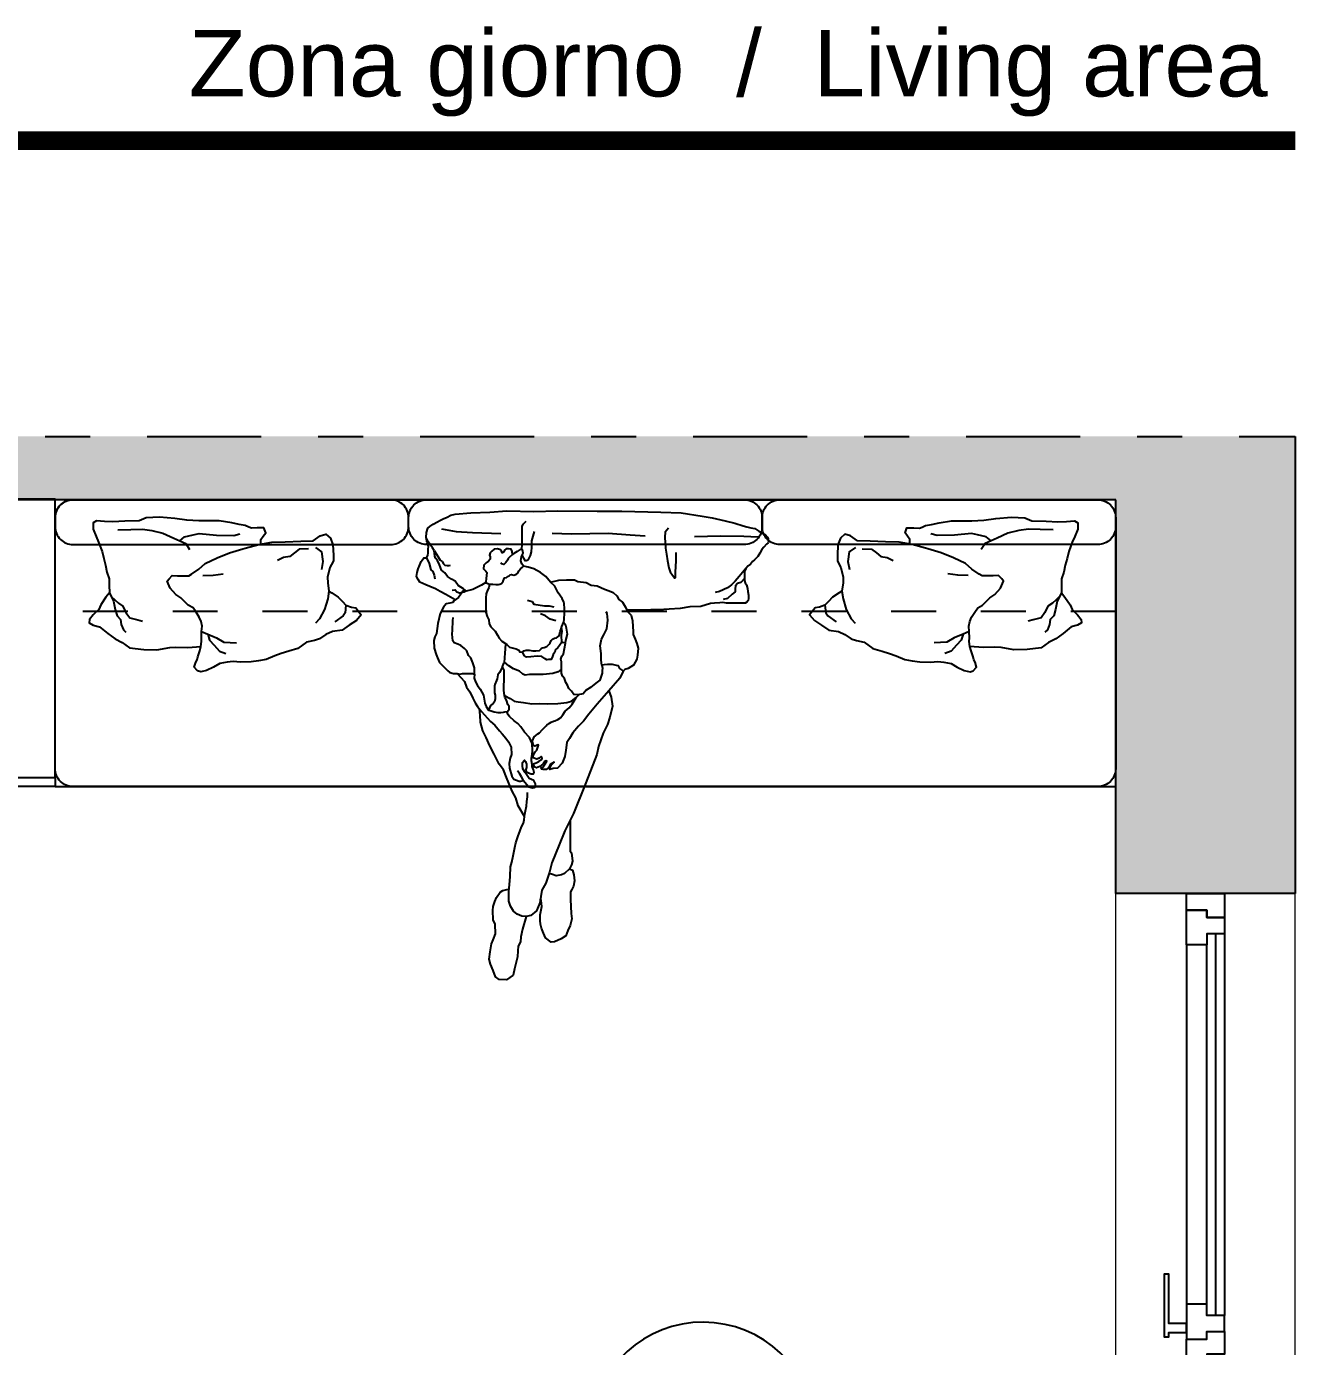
# Model space of a CAD drawing. Header units: millimetres. Extents: x 1068 to 1078.5, y 83.7 to 91.1.
# Drawn here: x 1075.682 to 1078.528, y 87.925 to 90.866 of the extents above; entities that cross this region are included whole.
import ezdxf

# ---------------------------------------------------------------- set-up
doc = ezdxf.new("R2010")
doc.units = ezdxf.units.MM
doc.linetypes.add('TRATTEGGIATA2', pattern=[9.525, 6.35, -3.175])
doc.linetypes.add('TRATTOPUNTOX2', pattern=[50.8, 25.4, -12.7, 0, -12.7])
for name, color, linetype in [('Archweb - blocchi dwg gratis', 2, 'Continuous'), ('ARREDI attrezzature - furniture', 175, 'Continuous'), ('MURATURA sezioni - wall sections', 7, 'Continuous')]:
    doc.layers.add(name, color=color, linetype=linetype)
doc.layers.add('MURATURA tratteggi - hatch walls', color=7, linetype='Continuous', lineweight=40, true_color=0xa8a8a8)
doc.layers.add('PROIEZIONI - projections', color=145, linetype='Continuous', lineweight=13)
doc.layers.add('www.archweb.com', color=2, linetype='Continuous', lineweight=5)
doc.layers.add('VETRATE sezioni - windows sections', color=7, linetype='Continuous', true_color=0x4d79ff)
doc.styles.get("Standard").update_dxf_attribs({"font": 'arial.ttf'})

# ---------------------------------------------------------------- blocks, each defined once
blk = doc.blocks.new('Cuscini')
at = {"layer": 'ARREDI attrezzature - furniture'}
for points in [[(2686.8833, 287.3603), (2686.8833, 287.371), (2686.8886, 287.378), (2686.8942, 287.3855), (2686.89, 287.3966), (2686.8749, 287.3971), (2686.862, 287.3962), (2686.8562, 287.398), (2686.8483, 287.402), (2686.835, 287.4042), (2686.8182, 287.4082), (2686.7903, 287.4121), (2686.7734, 287.4121), (2686.7451, 287.4126), (2686.7184, 287.4142), (2686.6918, 287.4178), (2686.6574, 287.4203), (2686.6274, 287.4192), (2686.6121, 287.4125), (2686.5799, 287.4114), (2686.5536, 287.41), (2686.5347, 287.4111), (2686.5169, 287.4122), (2686.5094, 287.4078), (2686.5094, 287.3939), (2686.5161, 287.3775), (2686.5219, 287.3648), (2686.5297, 287.3443), (2686.5333, 287.3284), (2686.5372, 287.314), (2686.5405, 287.2982), (2686.5456, 287.2831), (2686.5456, 287.2693), (2686.5459, 287.2518), (2686.5383, 287.2423), (2686.5267, 287.2251), (2686.522, 287.2148), (2686.51, 287.2034), (2686.5017, 287.1926), (2686.5008, 287.1851), (2686.51, 287.1801), (2686.5242, 287.1762), (2686.5421, 287.1618), (2686.5586, 287.1498), (2686.5746, 287.1418), (2686.591, 287.1294), (2686.6222, 287.1258), (2686.6515, 287.1254), (2686.6804, 287.1302), (2686.6942, 287.1311), (2686.7204, 287.1302), (2686.7498, 287.1322)], [(2686.5643, 287.3926), (2686.5935, 287.3934), (2686.6194, 287.3942), (2686.6404, 287.3912), (2686.6651, 287.385), (2686.6892, 287.3741), (2686.7158, 287.362), (2686.7245, 287.3483)], [(2687.0322, 287.2746), (2687.0348, 287.2561), (2687.0412, 287.2518), (2687.0554, 287.2424), (2687.0649, 287.2329), (2687.0727, 287.2243), (2687.0847, 287.22), (2687.0946, 287.2183), (2687.1067, 287.2032), (2687.0959, 287.1907), (2687.08, 287.1804), (2687.064, 287.1692), (2687.0425, 287.1658), (2687.0279, 287.1589), (2687.0141, 287.1499), (2687.0025, 287.146), (2686.9848, 287.1425), (2686.9659, 287.1279), (2686.9452, 287.1219), (2686.9285, 287.1172), (2686.9142, 287.112), (2686.8949, 287.1038), (2686.8781, 287.1004), (2686.8613, 287.0982), (2686.8376, 287.0978), (2686.8213, 287.0995), (2686.8079, 287.0974), (2686.7916, 287.0944), (2686.7778, 287.0866), (2686.7623, 287.0793), (2686.7494, 287.0759), (2686.7421, 287.0784), (2686.7347, 287.0866), (2686.7382, 287.0978), (2686.7412, 287.103), (2686.7425, 287.1098), (2686.7472, 287.1228), (2686.7498, 287.1322), (2686.7511, 287.1438), (2686.7507, 287.152), (2686.7511, 287.1662), (2686.7524, 287.1778), (2686.7502, 287.1882), (2686.7459, 287.1976), (2686.739, 287.2088), (2686.7322, 287.2183), (2686.7214, 287.2247), (2686.705, 287.2406), (2686.6938, 287.2484), (2686.6814, 287.2622), (2686.6749, 287.2781), (2686.6788, 287.2832), (2686.6857, 287.2906), (2686.6977, 287.2897), (2686.7124, 287.2901), (2686.7227, 287.2901), (2686.7287, 287.294), (2686.7451, 287.3048), (2686.7593, 287.3172), (2686.786, 287.3297), (2686.8135, 287.3409), (2686.8432, 287.3499), (2686.8484, 287.3512), (2686.8785, 287.3594), (2686.9074, 287.3646), (2686.9375, 287.3654), (2686.9719, 287.3671), (2686.9999, 287.3676), (2687.0154, 287.3788), (2687.0279, 287.3826), (2687.0382, 287.3736), (2687.0438, 287.359), (2687.0447, 287.3357), (2687.0447, 287.3237), (2687.0408, 287.3155), (2687.0369, 287.3086), (2687.0318, 287.2871), (2687.0322, 287.2746)], [(2686.7025, 287.368), (2686.7133, 287.3766), (2686.7327, 287.3814), (2686.746, 287.3846), (2686.7843, 287.3808), (2686.8227, 287.3795), (2686.8365, 287.3834)], [(2686.9896, 287.3499), (2686.9687, 287.3493), (2686.9578, 287.3409), (2686.9478, 287.3331), (2686.9338, 287.3311), (2686.9206, 287.3238)], [(2687.0048, 287.3531), (2687.0186, 287.3433), (2687.0213, 287.3222), (2687.0181, 287.3037)], [(2686.7537, 287.2905), (2686.7767, 287.2911), (2686.7991, 287.2946)], [(2686.5459, 287.2518), (2686.555, 287.2333), (2686.5587, 287.2146), (2686.5629, 287.2007), (2686.5708, 287.1924), (2686.5722, 287.1813), (2686.5772, 287.1694), (2686.5828, 287.1646)], [(2686.5494, 287.2447), (2686.5584, 287.2361), (2686.5658, 287.229), (2686.5758, 287.2223), (2686.5827, 287.2082), (2686.5911, 287.1965), (2686.6091, 287.1916), (2686.6198, 287.1887)], [(2687.0348, 287.2561), (2687.0322, 287.239), (2687.0251, 287.215), (2687.0139, 287.1944), (2687.005, 287.1844)], [(2687.0727, 287.2243), (2687.0707, 287.2077), (2687.0662, 287.2005), (2687.0476, 287.1876)], [(2686.7511, 287.1662), (2686.7649, 287.1603), (2686.7689, 287.1465), (2686.7792, 287.1355), (2686.7913, 287.1224), (2686.8053, 287.1172)], [(2686.7649, 287.1603), (2686.7846, 287.1518), (2686.8011, 287.1424), (2686.8292, 287.1404)]]:
    blk.add_lwpolyline(points, dxfattribs=at)
blk = doc.blocks.new('Cuscino')
at = {"layer": 'ARREDI attrezzature - furniture'}
for points in [[(2707.0485, 285.5419), (2707.0601, 285.5628), (2707.067, 285.5752), (2707.0731, 285.5857), (2707.0781, 285.5989), (2707.0819, 285.6075), (2707.0874, 285.621), (2707.0935, 285.6249), (2707.1007, 285.6282), (2707.1095, 285.6271), (2707.1172, 285.6243), (2707.1266, 285.621), (2707.134, 285.6177), (2707.1371, 285.6158), (2707.1421, 285.6116), (2707.1423, 285.6058), (2707.147, 285.6031), (2707.1534, 285.6023), (2707.1605, 285.602), (2707.1677, 285.6017), (2707.1754, 285.6045), (2707.187, 285.6064), (2707.1983, 285.6061), (2707.2082, 285.6034), (2707.2116, 285.5989), (2707.2173, 285.5912), (2707.2218, 285.5816), (2707.2251, 285.5766), (2707.2289, 285.5686), (2707.2328, 285.5601), (2707.2372, 285.5521), (2707.2391, 285.5424), (2707.2422, 285.5073), (2707.2439, 285.4651), (2707.2466, 285.4271), (2707.2455, 285.3666), (2707.2469, 285.314), (2707.2457, 285.226), (2707.2462, 285.1712), (2707.2435, 285.0842), (2707.2422, 285.0387), (2707.2351, 284.9923), (2707.2307, 284.9696), (2707.2241, 284.9412), (2707.2191, 284.9192), (2707.213, 284.9007), (2707.2108, 284.8927), (2707.2089, 284.8839), (2707.2072, 284.8745), (2707.2011, 284.8662), (2707.1942, 284.8521), (2707.1881, 284.8465), (2707.1845, 284.8452), (2707.179, 284.8446), (2707.1751, 284.8454), (2707.1726, 284.849), (2707.166, 284.8548), (2707.1602, 284.8595), (2707.1527, 284.8634), (2707.1447, 284.8684), (2707.1378, 284.8758), (2707.1336, 284.8803), (2707.1281, 284.8847), (2707.1242, 284.8894), (2707.1184, 284.8949), (2707.1115, 284.8977), (2707.1001, 284.8977), (2707.0916, 284.8977), (2707.086, 284.8963), (2707.0816, 284.8933), (2707.0736, 284.8908), (2707.0669, 284.8902), (2707.0589, 284.8891), (2707.0517, 284.8891), (2707.047, 284.8899), (2707.0429, 284.8924), (2707.0409, 284.8966), (2707.0407, 284.9013), (2707.0407, 284.917), (2707.0407, 284.9217), (2707.0409, 284.9375), (2707.0426, 284.9461), (2707.0414, 284.953), (2707.041, 284.9646), (2707.0403, 284.9734), (2707.0335, 284.995), (2707.0326, 285.0194), (2707.0293, 285.041), (2707.0279, 285.0653), (2707.026, 285.0899), (2707.026, 285.1062), (2707.0252, 285.1596)], [(2707.1423, 285.6058), (2707.1295, 285.5999), (2707.1153, 285.5967), (2707.1116, 285.5918), (2707.1037, 285.5888), (2707.095, 285.5872)], [(2707.1584, 285.5888), (2707.1643, 285.5925), (2707.1768, 285.6017), (2707.187, 285.6064)], [(2707.0701, 285.5486), (2707.0709, 285.5424), (2707.0663, 285.5384), (2707.0643, 285.5327), (2707.0661, 285.5212), (2707.0695, 285.5193), (2707.0729, 285.5234), (2707.0806, 285.5356), (2707.0903, 285.5424), (2707.0946, 285.5501), (2707.1003, 285.5591), (2707.1088, 285.565), (2707.1147, 285.5725), (2707.1261, 285.5769), (2707.1362, 285.5817), (2707.1414, 285.5858), (2707.1457, 285.5875), (2707.1584, 285.5888)], [(2707.1584, 285.5888), (2707.1445, 285.5798), (2707.1365, 285.5752), (2707.1336, 285.5713), (2707.1289, 285.5681), (2707.1258, 285.5649), (2707.1246, 285.5599), (2707.1248, 285.5556), (2707.1253, 285.5526)], [(2707.2064, 285.5727), (2707.2008, 285.5398), (2707.1981, 285.5038), (2707.1965, 285.4401)], [(2707.1346, 285.3855), (2707.1477, 285.3931)], [(2707.1601, 285.3935), (2707.1733, 285.3933), (2707.186, 285.3931), (2707.1973, 285.3931), (2707.2059, 285.3931), (2707.2116, 285.3928), (2707.217, 285.3905), (2707.2236, 285.3843)], [(2707.2007, 285.3663), (2707.1798, 285.3718), (2707.166, 285.3721), (2707.1553, 285.3727), (2707.1474, 285.3752), (2707.141, 285.3779), (2707.1367, 285.3806), (2707.1346, 285.3855)], [(2707.1905, 285.1188), (2707.1927, 285.1522), (2707.1964, 285.2017), (2707.1945, 285.2827), (2707.1959, 285.3259)], [(2707.2081, 285.0673), (2707.1994, 285.0746), (2707.1878, 285.0754), (2707.1631, 285.0739), (2707.1501, 285.0712), (2707.1353, 285.0695), (2707.1195, 285.0663), (2707.1107, 285.0632), (2707.1031, 285.0582), (2707.0967, 285.053), (2707.0983, 285.0516), (2707.1028, 285.0513), (2707.1087, 285.0513), (2707.1239, 285.0504), (2707.1337, 285.0502), (2707.1535, 285.0502)], [(2707.1879, 284.8682), (2707.1896, 284.8996), (2707.1901, 284.9514), (2707.1884, 285.009)], [(2707.0959, 284.8977), (2707.0873, 284.9062), (2707.0851, 284.9131), (2707.0794, 284.9176), (2707.073, 284.9187), (2707.0662, 284.9187), (2707.061, 284.9254), (2707.0516, 284.9358), (2707.0489, 284.9456)], [(2707.1184, 284.8949), (2707.1001, 284.9093), (2707.0896, 284.9188), (2707.082, 284.9269), (2707.0754, 284.9354), (2707.0671, 284.9534), (2707.0647, 284.9632)]]:
    blk.add_lwpolyline(points, dxfattribs=at)
blk = doc.blocks.new('Persona divano')
at = {"layer": 'ARREDI attrezzature - furniture'}
for points in [[(1299.7771, 1828.4445), (1299.7708, 1828.4542), (1299.7613, 1828.4736), (1299.7576, 1828.4884), (1299.7576, 1828.4958), (1299.7509, 1828.5006), (1299.7435, 1828.5061), (1299.7361, 1828.5158), (1299.7325, 1828.5185), (1299.7309, 1828.5254), (1299.729, 1828.533), (1299.7216, 1828.5394), (1299.7081, 1828.5462), (1299.6854, 1828.5517), (1299.6635, 1828.5546), (1299.6559, 1828.5581), (1299.6473, 1828.5604), (1299.6303, 1828.5599), (1299.6162, 1828.5555), (1299.6088, 1828.5525), (1299.5988, 1828.5479), (1299.5934, 1828.543), (1299.5881, 1828.5375), (1299.5802, 1828.5296), (1299.5765, 1828.5247), (1299.5742, 1828.5167), (1299.574, 1828.5084), (1299.5728, 1828.5028), (1299.574, 1828.497), (1299.5744, 1828.4907), (1299.5744, 1828.4832), (1299.5738, 1828.4746), (1299.5728, 1828.4702), (1299.5635, 1828.4709), (1299.5556, 1828.4679), (1299.5477, 1828.4635), (1299.5393, 1828.4572), (1299.526, 1828.4502), (1299.508, 1828.4469), (1299.5006, 1828.4438), (1299.4924, 1828.4392), (1299.4906, 1828.4329), (1299.4887, 1828.4263), (1299.4875, 1828.4184), (1299.487, 1828.4114), (1299.4878, 1828.4058), (1299.4887, 1828.4023), (1299.4896, 1828.3965), (1299.4947, 1828.3932), (1299.5008, 1828.393), (1299.5052, 1828.396), (1299.5146, 1828.3991), (1299.5211, 1828.4023), (1299.5297, 1828.4037), (1299.5379, 1828.4051), (1299.5467, 1828.4047), (1299.5589, 1828.4042), (1299.5673, 1828.4037), (1299.5817, 1828.4042), (1299.5892, 1828.4077), (1299.5969, 1828.4049), (1299.5995, 1828.4035), (1299.6081, 1828.4026), (1299.62, 1828.4016), (1299.6284, 1828.4012), (1299.6407, 1828.4006)], [(1299.574, 1828.5084), (1299.5564, 1828.4923), (1299.5433, 1828.4879), (1299.5332, 1828.4805), (1299.5192, 1828.4739), (1299.5089, 1828.4684), (1299.5008, 1828.4637), (1299.4894, 1828.4548), (1299.467, 1828.4346), (1299.4587, 1828.425), (1299.4463, 1828.4144), (1299.4398, 1828.4088), (1299.4297, 1828.4), (1299.4218, 1828.3945), (1299.41, 1828.3884), (1299.3938, 1828.3874), (1299.3855, 1828.3904), (1299.3736, 1828.3927), (1299.3635, 1828.3924), (1299.3456, 1828.3869), (1299.3385, 1828.3825), (1299.3341, 1828.3707), (1299.334, 1828.3669), (1299.3361, 1828.3606), (1299.3277, 1828.354), (1299.3217, 1828.3488), (1299.3198, 1828.3409), (1299.3199, 1828.3366), (1299.3234, 1828.3344), (1299.3283, 1828.3339), (1299.3356, 1828.338), (1299.3403, 1828.3485), (1299.3469, 1828.353), (1299.3536, 1828.3576), (1299.3615, 1828.3621), (1299.3686, 1828.3633), (1299.3758, 1828.3635), (1299.3807, 1828.3591), (1299.3784, 1828.3564), (1299.3724, 1828.3546), (1299.3698, 1828.3543), (1299.3648, 1828.3543), (1299.3602, 1828.356), (1299.3558, 1828.3548), (1299.3526, 1828.3497), (1299.3509, 1828.3437), (1299.3506, 1828.3387), (1299.3536, 1828.3373), (1299.3597, 1828.3384), (1299.3673, 1828.3415), (1299.3714, 1828.3415), (1299.3798, 1828.3431), (1299.3858, 1828.3429), (1299.3936, 1828.3418), (1299.4016, 1828.3411), (1299.4185, 1828.342), (1299.4319, 1828.3477), (1299.4432, 1828.3591), (1299.4553, 1828.3668), (1299.4631, 1828.3737), (1299.4689, 1828.3821), (1299.4783, 1828.3924), (1299.482, 1828.3952), (1299.4894, 1828.3981)], [(1299.5728, 1828.4702), (1299.5865, 1828.4704), (1299.5982, 1828.474), (1299.6091, 1828.4783), (1299.6143, 1828.4832), (1299.6243, 1828.4872), (1299.6296, 1828.4925), (1299.6366, 1828.5007), (1299.6397, 1828.5071), (1299.6423, 1828.5153), (1299.6469, 1828.5183), (1299.6618, 1828.5195), (1299.6703, 1828.5188), (1299.6913, 1828.5184), (1299.6991, 1828.5178)], [(1299.2558, 1828.3587), (1299.2793, 1828.3726), (1299.2972, 1828.378), (1299.3121, 1828.3863), (1299.3299, 1828.3934), (1299.3424, 1828.3992), (1299.3594, 1828.4054), (1299.3722, 1828.4149), (1299.3942, 1828.4261), (1299.4129, 1828.4361), (1299.4316, 1828.4444), (1299.4465, 1828.4518), (1299.4656, 1828.4564), (1299.4813, 1828.4576), (1299.4951, 1828.4592)], [(1299.733, 1828.2714), (1299.7409, 1828.2752), (1299.754, 1828.2834), (1299.7685, 1828.2913), (1299.7778, 1828.3008), (1299.7898, 1828.3116), (1299.7991, 1828.323), (1299.807, 1828.3379), (1299.8113, 1828.3509), (1299.8131, 1828.3607), (1299.8186, 1828.3646), (1299.8247, 1828.3672), (1299.8348, 1828.3656), (1299.8419, 1828.3619), (1299.8498, 1828.3631), (1299.85, 1828.3681), (1299.8462, 1828.3753), (1299.8414, 1828.3824), (1299.8391, 1828.3855), (1299.8462, 1828.3865), (1299.8507, 1828.3885), (1299.8519, 1828.3944), (1299.8516, 1828.3994), (1299.8487, 1828.4032), (1299.8448, 1828.4046), (1299.843, 1828.4082), (1299.8469, 1828.4103), (1299.8496, 1828.4125), (1299.8521, 1828.4189), (1299.8509, 1828.4262), (1299.8464, 1828.4314), (1299.8432, 1828.4352), (1299.838, 1828.4364), (1299.8337, 1828.4352), (1299.8287, 1828.435), (1299.8246, 1828.4389), (1299.8205, 1828.4443), (1299.8155, 1828.4495), (1299.8073, 1828.4502), (1299.8042, 1828.447), (1299.8021, 1828.4448), (1299.7992, 1828.443), (1299.7921, 1828.4432), (1299.7858, 1828.4443), (1299.7785, 1828.4448), (1299.7758, 1828.4443), (1299.7747, 1828.4402), (1299.773, 1828.4367), (1299.7652, 1828.4381), (1299.7598, 1828.441), (1299.7518, 1828.4442), (1299.7423, 1828.4449), (1299.73, 1828.4449), (1299.7104, 1828.4449), (1299.7009, 1828.4419), (1299.6936, 1828.4383), (1299.6849, 1828.4371), (1299.6779, 1828.4337), (1299.6719, 1828.4278), (1299.6685, 1828.424), (1299.6592, 1828.419), (1299.6528, 1828.4151), (1299.646, 1828.4092), (1299.6426, 1828.4033), (1299.6387, 1828.398), (1299.6331, 1828.3924), (1299.6291, 1828.3775), (1299.6264, 1828.3716), (1299.6223, 1828.37), (1299.6219, 1828.3641), (1299.6244, 1828.36), (1299.626, 1828.3548), (1299.6262, 1828.348), (1299.6246, 1828.3402), (1299.6244, 1828.3334), (1299.6257, 1828.3252), (1299.6287, 1828.3218), (1299.6312, 1828.3189), (1299.6323, 1828.315), (1299.6346, 1828.3091), (1299.6396, 1828.3039), (1299.6423, 1828.3016), (1299.6476, 1828.2991), (1299.6508, 1828.2961), (1299.6526, 1828.2916), (1299.6533, 1828.2873), (1299.658, 1828.2818), (1299.6619, 1828.2809), (1299.6674, 1828.2795), (1299.6733, 1828.2768), (1299.6787, 1828.2759), (1299.6876, 1828.2718), (1299.694, 1828.2707), (1299.7099, 1828.2695), (1299.7179, 1828.2695), (1299.7302, 1828.2704), (1299.733, 1828.2714)], [(1299.0328, 1828.3549), (1299.0049, 1828.3634), (1298.9876, 1828.3667), (1298.9762, 1828.3673), (1298.9664, 1828.3731), (1298.9563, 1828.3739), (1298.943, 1828.3742), (1298.9308, 1828.3771), (1298.9163, 1828.3811), (1298.9022, 1828.384), (1298.8921, 1828.3986), (1298.8926, 1828.4155), (1298.8985, 1828.4235), (1298.9128, 1828.4282), (1298.9269, 1828.4343), (1298.9375, 1828.4378), (1298.9544, 1828.4351), (1298.972, 1828.4322), (1298.9807, 1828.4282), (1298.9942, 1828.4237), (1299.0157, 1828.424), (1299.0253, 1828.4288), (1299.0462, 1828.429), (1299.055, 1828.4285), (1299.0661, 1828.4245), (1299.0754, 1828.4208), (1299.0868, 1828.4126), (1299.0911, 1828.407), (1299.0933, 1828.3978), (1299.094, 1828.3931)], [(1299.5892, 1828.4077), (1299.5764, 1828.4145), (1299.5714, 1828.4178), (1299.5623, 1828.4198), (1299.5586, 1828.421), (1299.5494, 1828.4249), (1299.5461, 1828.4255), (1299.5307, 1828.4258), (1299.5258, 1828.4241), (1299.5177, 1828.4238), (1299.5108, 1828.4258), (1299.5074, 1828.4287), (1299.5026, 1828.4345), (1299.4979, 1828.4365), (1299.4924, 1828.4392)], [(1299.773, 1828.4367), (1299.7732, 1828.4292), (1299.7727, 1828.4229), (1299.7724, 1828.42), (1299.7724, 1828.4164), (1299.773, 1828.4137), (1299.7743, 1828.4103), (1299.7779, 1828.4078), (1299.7797, 1828.4062), (1299.7855, 1828.4042), (1299.7871, 1828.4032), (1299.7882, 1828.3989), (1299.7902, 1828.3964), (1299.7918, 1828.3929), (1299.7939, 1828.3909), (1299.7945, 1828.3874), (1299.7929, 1828.3828), (1299.7952, 1828.3768), (1299.7978, 1828.3738), (1299.8028, 1828.3717), (1299.8076, 1828.3678), (1299.8112, 1828.3635), (1299.8131, 1828.3607)], [(1299.5353, 1828.1707), (1299.5214, 1828.1657), (1299.5017, 1828.1629), (1299.4771, 1828.1686), (1299.4603, 1828.1737), (1299.4412, 1828.1836), (1299.4112, 1828.1936), (1299.3934, 1828.1978), (1299.3572, 1828.2117), (1299.3267, 1828.2236), (1299.2624, 1828.2497), (1299.2235, 1828.2687), (1299.1924, 1828.2816), (1299.1526, 1828.2981), (1299.1319, 1828.3031), (1299.1074, 1828.311), (1299.0913, 1828.3205), (1299.0635, 1828.3246), (1299.0457, 1828.3317), (1299.0351, 1828.3445), (1299.0328, 1828.3549), (1299.0336, 1828.3647), (1299.0382, 1828.3748), (1299.045, 1828.3836), (1299.0561, 1828.3896), (1299.0668, 1828.3935), (1299.0893, 1828.3937), (1299.1031, 1828.3919), (1299.1223, 1828.3906), (1299.1435, 1828.3896), (1299.1539, 1828.3873), (1299.1681, 1828.3841), (1299.1863, 1828.3805), (1299.1972, 1828.3777), (1299.2122, 1828.3725), (1299.2218, 1828.3689), (1299.2325, 1828.3655), (1299.241, 1828.3613), (1299.2485, 1828.3595), (1299.2558, 1828.3587), (1299.2607, 1828.3582), (1299.2682, 1828.3564), (1299.2789, 1828.3541), (1299.2887, 1828.3538), (1299.2994, 1828.3523), (1299.3087, 1828.352)], [(1299.5254, 1828.403), (1299.5184, 1828.3906), (1299.5122, 1828.3819), (1299.5107, 1828.3729), (1299.5095, 1828.361), (1299.5066, 1828.3422), (1299.507, 1828.325), (1299.5067, 1828.3073), (1299.507, 1828.2842), (1299.5092, 1828.2648), (1299.5127, 1828.2544), (1299.5209, 1828.2435), (1299.5273, 1828.2373)], [(1299.5834, 1828.2767), (1299.5778, 1828.2841), (1299.5741, 1828.2959), (1299.572, 1828.3169), (1299.572, 1828.3334), (1299.5718, 1828.3479), (1299.5706, 1828.3571), (1299.5727, 1828.3625), (1299.5794, 1828.3702), (1299.5848, 1828.3834), (1299.5914, 1828.3937), (1299.5995, 1828.4035)], [(1299.8391, 1828.3855), (1299.8327, 1828.3928), (1299.8304, 1828.3948), (1299.8265, 1828.3963), (1299.8217, 1828.4), (1299.8171, 1828.4046), (1299.8184, 1828.41), (1299.8207, 1828.4113)], [(1299.3361, 1828.3606), (1299.344, 1828.3654), (1299.3513, 1828.3697), (1299.3574, 1828.3747)], [(1299.6436, 1828.2753), (1299.6368, 1828.2809), (1299.6304, 1828.2852), (1299.6273, 1828.2896), (1299.6213, 1828.2915), (1299.6167, 1828.2952), (1299.6121, 1828.2961), (1299.6052, 1828.2996), (1299.605, 1828.3052), (1299.6048, 1828.3093), (1299.6069, 1828.3128), (1299.6118, 1828.32), (1299.6125, 1828.3303), (1299.6109, 1828.3446), (1299.6108, 1828.3542), (1299.6138, 1828.3589), (1299.6205, 1828.3627), (1299.6221, 1828.3637)], [(1299.5796, 1828.139), (1299.5635, 1828.1467), (1299.5353, 1828.1707), (1299.5061, 1828.1968), (1299.4836, 1828.2158), (1299.4676, 1828.2276), (1299.4566, 1828.2388), (1299.4419, 1828.2511), (1299.4294, 1828.2583), (1299.4206, 1828.2648), (1299.4036, 1828.2668), (1299.3891, 1828.2688), (1299.3746, 1828.2748), (1299.3636, 1828.2851), (1299.3624, 1828.2951), (1299.3606, 1828.3021), (1299.3649, 1828.3016), (1299.3706, 1828.2986), (1299.3766, 1828.2924), (1299.3713, 1828.3015), (1299.3647, 1828.3048), (1299.3599, 1828.3108), (1299.36, 1828.317), (1299.3613, 1828.3212), (1299.3639, 1828.3217), (1299.3665, 1828.3175), (1299.373, 1828.3125), (1299.3787, 1828.3093), (1299.3799, 1828.3109), (1299.3773, 1828.3147), (1299.3723, 1828.3176), (1299.3669, 1828.3244), (1299.3639, 1828.3319), (1299.3657, 1828.3358), (1299.3708, 1828.3388), (1299.3737, 1828.3375), (1299.3751, 1828.3327), (1299.3782, 1828.3267), (1299.3815, 1828.3216), (1299.385, 1828.3194), (1299.3881, 1828.32), (1299.3895, 1828.3214), (1299.3857, 1828.326), (1299.3831, 1828.3314), (1299.3859, 1828.3391), (1299.3936, 1828.339), (1299.3994, 1828.3349), (1299.4011, 1828.3333), (1299.4036, 1828.3314), (1299.4078, 1828.33), (1299.4143, 1828.3275), (1299.415, 1828.3289), (1299.4138, 1828.3322), (1299.4119, 1828.3358), (1299.4127, 1828.3382), (1299.4191, 1828.3399), (1299.4241, 1828.3411), (1299.4331, 1828.3374), (1299.4356, 1828.3339), (1299.4397, 1828.3291), (1299.4419, 1828.3255), (1299.4484, 1828.3194), (1299.4519, 1828.3161), (1299.4544, 1828.3134), (1299.4574, 1828.3103), (1299.4602, 1828.3079), (1299.4638, 1828.3028), (1299.4654, 1828.2996), (1299.468, 1828.2942), (1299.4687, 1828.2915), (1299.4716, 1828.2843), (1299.4756, 1828.2783), (1299.4818, 1828.2735), (1299.4901, 1828.2681), (1299.4975, 1828.2594), (1299.5057, 1828.2526), (1299.5209, 1828.2435)], [(1299.7371, 1828.3521), (1299.7347, 1828.3419), (1299.7285, 1828.338), (1299.7246, 1828.314), (1299.7246, 1828.3038), (1299.7227, 1828.2936)], [(1299.1389, 1828.2585), (1299.1359, 1828.252), (1299.1258, 1828.2492), (1299.1123, 1828.2473), (1299.1003, 1828.2493), (1299.0933, 1828.2531), (1299.0881, 1828.2561), (1299.0706, 1828.2566), (1299.0548, 1828.2558), (1299.0395, 1828.2547), (1299.0276, 1828.2534), (1299.0126, 1828.2568), (1299.002, 1828.2624), (1298.9901, 1828.2668), (1298.983, 1828.2771), (1298.9761, 1828.2919), (1298.9756, 1828.2993), (1298.9851, 1828.3117), (1298.9959, 1828.3164), (1299.0065, 1828.3209), (1299.016, 1828.3233), (1299.0239, 1828.3236), (1299.0363, 1828.3236), (1299.0551, 1828.3202), (1299.0685, 1828.3217), (1299.0721, 1828.3233)], [(1299.2465, 1828.2574), (1299.2244, 1828.2572), (1299.2056, 1828.2574), (1299.1787, 1828.2567), (1299.1749, 1828.2541), (1299.1562, 1828.2516), (1299.1481, 1828.2543), (1299.1389, 1828.2585), (1299.1287, 1828.2699), (1299.1256, 1828.2761), (1299.1237, 1828.2881), (1299.1261, 1828.2961), (1299.1287, 1828.3041)], [(1299.7778, 1828.3008), (1299.7818, 1828.2822), (1299.7828, 1828.2652), (1299.7825, 1828.2475), (1299.7789, 1828.2399), (1299.7768, 1828.2217), (1299.7706, 1828.2102), (1299.7694, 1828.1968), (1299.7622, 1828.1805), (1299.7579, 1828.17), (1299.7545, 1828.1611), (1299.7469, 1828.1532), (1299.7392, 1828.1485), (1299.7332, 1828.1408), (1299.7218, 1828.1336), (1299.7122, 1828.1293), (1299.7038, 1828.121), (1299.6911, 1828.1179), (1299.6787, 1828.1176), (1299.6679, 1828.1169), (1299.661, 1828.1169), (1299.6505, 1828.1124), (1299.6407, 1828.1083), (1299.6304, 1828.1057), (1299.6148, 1828.1071), (1299.6062, 1828.1083), (1299.5928, 1828.1159), (1299.5852, 1828.1279), (1299.5832, 1828.1356), (1299.5796, 1828.139), (1299.5822, 1828.1421), (1299.5856, 1828.1466), (1299.5909, 1828.1495), (1299.5918, 1828.1536), (1299.5942, 1828.1627), (1299.5942, 1828.1739), (1299.5935, 1828.1811), (1299.5923, 1828.1864), (1299.5858, 1828.1854), (1299.581, 1828.1859), (1299.575, 1828.1859), (1299.5662, 1828.1886), (1299.559, 1828.1907), (1299.5549, 1828.1967), (1299.5496, 1828.2034), (1299.5427, 1828.2118), (1299.5367, 1828.2214), (1299.529, 1828.2281), (1299.5269, 1828.2398), (1299.5271, 1828.2487), (1299.5345, 1828.2542), (1299.5408, 1828.2597), (1299.548, 1828.2631), (1299.5542, 1828.2667), (1299.5626, 1828.2693), (1299.5679, 1828.2743), (1299.575, 1828.2767), (1299.5834, 1828.2767), (1299.5952, 1828.2767), (1299.6002, 1828.2767), (1299.6057, 1828.2777), (1299.6127, 1828.2758), (1299.6182, 1828.2719), (1299.6419, 1828.2673), (1299.6479, 1828.2669), (1299.6614, 1828.263), (1299.6753, 1828.2649), (1299.6811, 1828.267), (1299.6876, 1828.2718)], [(1299.6912, 1828.2888), (1299.6951, 1828.3014), (1299.7027, 1828.3122), (1299.7067, 1828.3231)], [(1299.6431, 1828.2671), (1299.6424, 1828.2726), (1299.6436, 1828.2753), (1299.6482, 1828.2753), (1299.6544, 1828.276), (1299.6589, 1828.276), (1299.6673, 1828.275), (1299.676, 1828.2764)], [(1299.5923, 1828.1864), (1299.6035, 1828.1883), (1299.6185, 1828.1883), (1299.6358, 1828.1901), (1299.6507, 1828.1875), (1299.6605, 1828.1818), (1299.6735, 1828.1756), (1299.6932, 1828.1732), (1299.7074, 1828.1749), (1299.7118, 1828.1771)]]:
    blk.add_lwpolyline(points, dxfattribs=at)

msp = doc.modelspace()

# ---------------------------------------------------------------- hatches: boundary and pattern name
at = {"layer": 'MURATURA tratteggi - hatch walls', "ltscale": 0.02}
h = msp.add_hatch(color=256, dxfattribs=at)
h.dxf.hatch_style = 1
h.paths.add_polyline_path([(1070.7266, 89.9524), (1068.0466, 89.9524), (1068.0466, 84.9169), (1070.7256, 84.9169), (1070.7256, 85.0569), (1068.1866, 85.0569), (1068.1866, 87.7233), (1070.7266, 87.7233), (1070.7266, 88.9071), (1070.5866, 88.9071), (1070.5866, 87.8733), (1069.4008, 87.8733), (1069.4008, 88.7163), (1069.3762, 88.7163), (1069.3762, 87.9733), (1069.3154, 87.9733), (1069.3154, 88.7163), (1069.2908, 88.7163), (1069.2908, 87.8733), (1068.7924, 87.8733), (1068.7924, 88.0141), (1068.1866, 88.0141), (1068.1866, 89.8124), (1069.2908, 89.8124), (1069.2908, 89.5663), (1069.4008, 89.5663), (1069.4008, 89.8124), (1070.5866, 89.8124), (1070.5866, 89.7055), (1070.7266, 89.7055)])
h.paths.add_polyline_path([(1068.7424, 87.9641), (1068.7424, 87.8733), (1068.1866, 87.8733), (1068.1866, 87.9641)], flags=16)
h.paths.add_polyline_path([(1078.5077, 89.9524), (1071.8256, 89.9524), (1071.8256, 88.4737), (1071.9666, 88.4737), (1071.9666, 89.8114), (1078.1077, 89.8114), (1078.1077, 88.9342), (1078.5077, 88.9342)])
h.paths.add_polyline_path([(1078.5077, 85.9341), (1078.1077, 85.9341), (1078.1077, 85.0569), (1071.8256, 85.0569), (1071.8256, 84.9169), (1078.5077, 84.9169)])

# ---------------------------------------------------------------- linework, layer by layer
at = {"layer": 'Archweb - blocchi dwg gratis', "color": 8, "ltscale": 0.02, "true_color": 0x787878, "const_width": 0.0413}
msp.add_lwpolyline([(1068.0466, 90.6112), (1078.5077, 90.6112)], dxfattribs=at)
at = {"layer": 'ARREDI attrezzature - furniture', "linetype": 'TRATTEGGIATA2', "ltscale": 0.01}
msp.add_line((1078.1077, 89.5624), (1075.7457, 89.5624), dxfattribs=at)
at = {"layer": 'ARREDI attrezzature - furniture', "ltscale": 0.02}
msp.add_line((1075.7457, 89.1724), (1078.1077, 89.1724), dxfattribs=at)
for points in [[(1072.5957, 89.1924), (1075.7457, 89.1924), (1075.7457, 89.8124), (1072.5957, 89.8124)], [(1075.1457, 89.1924), (1075.7457, 89.1924), (1075.7457, 89.1724), (1075.1457, 89.1724)]]:
    msp.add_lwpolyline(points, close=True, dxfattribs=at)
for points in [[(1075.7856, 89.8114), (1078.0678, 89.8114, -0.414214), (1078.1077, 89.7714), (1078.1077, 89.2123, -0.414214), (1078.0678, 89.1724), (1075.7856, 89.1724, -0.414214), (1075.7457, 89.2123), (1075.7457, 89.7714, -0.414214)], [(1076.533, 89.7714, 0.414214), (1076.4931, 89.8114), (1075.7856, 89.8114, 0.414214), (1075.7457, 89.7714), (1075.7457, 89.7513, 0.414214), (1075.7856, 89.7114), (1076.4931, 89.7114, 0.414214), (1076.533, 89.7513)], [(1076.533, 89.7714, -0.414214), (1076.573, 89.8114), (1077.2804, 89.8114, -0.414214), (1077.3204, 89.7714), (1077.3204, 89.7513, -0.414214), (1077.2804, 89.7114), (1076.573, 89.7114, -0.414214), (1076.533, 89.7513)], [(1077.3204, 89.7714, -0.414214), (1077.3603, 89.8114), (1078.0678, 89.8114, -0.414214), (1078.1077, 89.7714), (1078.1077, 89.7513, -0.414214), (1078.0678, 89.7114), (1077.3603, 89.7114, -0.414214), (1077.3204, 89.7513)]]:
    msp.add_lwpolyline(points, format="xyb", close=True, dxfattribs=at)
msp.add_arc((1077.1886, 87.7295), 0.25, 272.3208, 170.1583, dxfattribs=at)
at = {"layer": 'MURATURA sezioni - wall sections', "linetype": 'TRATTOPUNTOX2', "ltscale": 0.01}
msp.add_line((1068.0466, 89.9524), (1078.5077, 89.9524), dxfattribs=at)
at = {"layer": 'MURATURA sezioni - wall sections', "ltscale": 0.02}
for p, q in [((1078.5077, 89.9524), (1078.5077, 88.9342)), ((1078.1077, 89.8114), (1071.9666, 89.8114)), ((1078.1077, 88.9342), (1078.1077, 89.8114)), ((1078.5077, 88.9342), (1078.1077, 88.9342))]:
    msp.add_line(p, q, dxfattribs=at)
at = {"layer": 'PROIEZIONI - projections', "ltscale": 0.02}
for p, q in [((1078.1077, 85.9341), (1078.1077, 88.9342)), ((1078.5077, 85.9341), (1078.5077, 88.9342))]:
    msp.add_line(p, q, dxfattribs=at)
at = {"layer": 'VETRATE sezioni - windows sections'}
for p, q in [((1078.3307, 87.9946), (1078.3307, 88.8446)), ((1078.3498, 88.8446), (1078.3498, 87.9946)), ((1078.3107, 88.0196), (1078.3107, 88.8196))]:
    msp.add_line(p, q, dxfattribs=at)
at = {"layer": 'VETRATE sezioni - windows sections', "ltscale": 0.02}
msp.add_line((1078.2657, 88.8196), (1078.2657, 88.0196), dxfattribs=at)
at = {"layer": 'VETRATE sezioni - windows sections', "color": 2}
for points in [[(1078.3498, 88.881), (1078.3107, 88.881), (1078.3107, 88.8975), (1078.2657, 88.8975), (1078.2657, 88.9342), (1078.3498, 88.9342)], [(1078.3498, 88.8446), (1078.3107, 88.8446), (1078.3107, 88.8196), (1078.2657, 88.8196), (1078.2657, 88.8975), (1078.3107, 88.8975), (1078.3107, 88.881), (1078.3498, 88.881)], [(1078.3498, 87.9946), (1078.3107, 87.9946), (1078.3107, 88.0196), (1078.2657, 88.0196), (1078.2657, 87.9417), (1078.3107, 87.9417), (1078.3107, 87.9583), (1078.3498, 87.9583)], [(1078.3107, 87.9583), (1078.3498, 87.9583), (1078.3498, 87.9084), (1078.3107, 87.9084), (1078.3107, 87.8918), (1078.2657, 87.8918), (1078.2657, 87.9417), (1078.3107, 87.9417)]]:
    msp.add_lwpolyline(points, close=True, dxfattribs=at)
at = {"layer": 'VETRATE sezioni - windows sections', "color": 251}
msp.add_lwpolyline([(1078.2657, 87.9567), (1078.2657, 87.9767), (1078.2257, 87.9767), (1078.2257, 88.0867), (1078.2157, 88.0867), (1078.2157, 87.9467), (1078.2257, 87.9467), (1078.2257, 87.9567)], close=True, dxfattribs=at)

# ---------------------------------------------------------------- block references
at = {"layer": 'ARREDI attrezzature - furniture', "rotation": 89.99999999999999}
for name, p in [('Cuscino', (1362.1788, -2617.46)), ('Persona divano', (2905.1498, -1210.1498))]:
    msp.add_blockref(name, p, dxfattribs=at)
at = {"layer": 'ARREDI attrezzature - furniture'}
msp.add_blockref('Cuscini', (-1610.6793, -197.6481), dxfattribs=at)
at = {"layer": 'ARREDI attrezzature - furniture', "xscale": -1}
msp.add_blockref('Cuscini', (3764.5327, -197.6481), dxfattribs=at)

# ---------------------------------------------------------------- texts
at = {"layer": 'www.archweb.com'}
msp.add_text('Zona giorno  /  Living area', height=0.148057, dxfattribs=at).set_placement((1076.0436, 90.7097))

doc.saveas('drawing.dxf')
